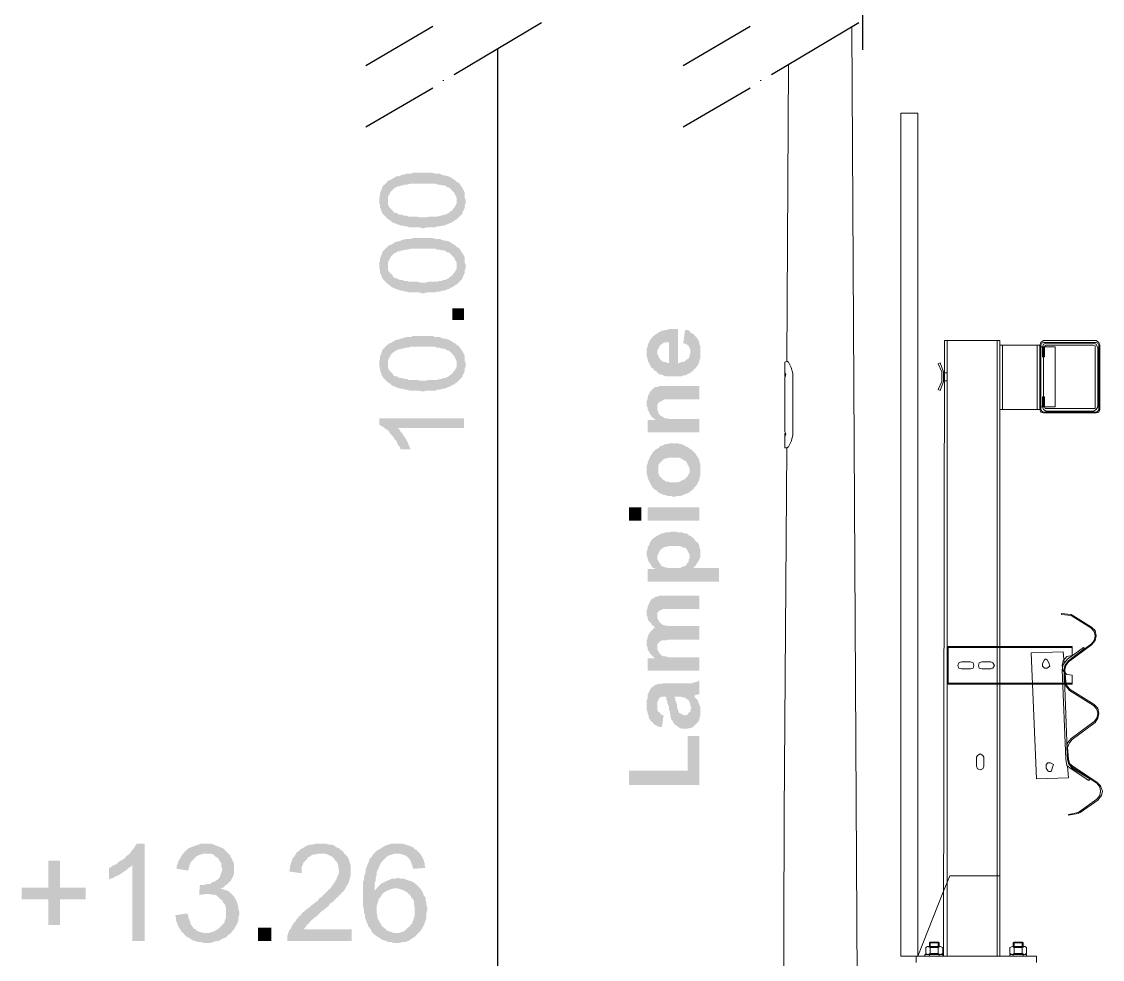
# Model space of a CAD drawing. Header units: millimetres. Extents: x -35.3 to 0.3, y 0.4 to 20.6.
# Drawn here: x -26.233 to -25.223, y 17.791 to 18.666 of the extents above; entities that cross this region are included whole.
import ezdxf

# ---------------------------------------------------------------- set-up
doc = ezdxf.new("R2010")
doc.units = ezdxf.units.MM
doc.layers.add('PDF _Geometria', color=7, linetype='Continuous')
doc.layers.add('PDF _Riempimenti solidi', color=7, linetype='Continuous')

msp = doc.modelspace()

# ---------------------------------------------------------------- hatches: boundary and pattern name
at = {"layer": 'PDF _Riempimenti solidi', "transparency": 33554559}
for points in [[(-25.8985, 18.4993), (-25.8985, 18.4968), (-25.8977, 18.4952), (-25.8977, 18.4927), (-25.8968, 18.491), (-25.896, 18.4885), (-25.8952, 18.4868), (-25.8935, 18.4852), (-25.8918, 18.4835), (-25.8902, 18.4818), (-25.8902, 18.5027), (-25.8885, 18.506), (-25.8877, 18.5077), (-25.886, 18.5093), (-25.8843, 18.511), (-25.8835, 18.511), (-25.8827, 18.5118), (-25.881, 18.5127), (-25.8793, 18.5127), (-25.8777, 18.5135), (-25.876, 18.5135), (-25.8743, 18.5143), (-25.8718, 18.5143), (-25.8693, 18.5152), (-25.846, 18.5152), (-25.8443, 18.5143), (-25.8418, 18.5143), (-25.8402, 18.5135), (-25.8377, 18.5135), (-25.836, 18.5127), (-25.8352, 18.5118), (-25.8335, 18.5118), (-25.8327, 18.511), (-25.8318, 18.5102), (-25.8285, 18.5068), (-25.8277, 18.5052), (-25.826, 18.5018), (-25.826, 18.4993), (-25.8252, 18.4827), (-25.8235, 18.4843), (-25.8227, 18.4852), (-25.821, 18.4868), (-25.8202, 18.4893), (-25.8185, 18.4927), (-25.8185, 18.4952), (-25.8177, 18.4968), (-25.8177, 18.5002), (-25.8185, 18.5018), (-25.8185, 18.5068), (-25.8202, 18.5102), (-25.8218, 18.5127), (-25.8227, 18.5135), (-25.8227, 18.5143), (-25.8243, 18.516), (-25.826, 18.5168), (-25.8277, 18.5185), (-25.8293, 18.5193), (-25.8318, 18.521), (-25.8335, 18.5218), (-25.836, 18.5227), (-25.8377, 18.5227), (-25.8402, 18.5235), (-25.8418, 18.5243), (-25.846, 18.5243), (-25.8485, 18.5252), (-25.8668, 18.5252), (-25.8693, 18.5243), (-25.8735, 18.5243), (-25.8752, 18.5235), (-25.8768, 18.5235), (-25.8785, 18.5227), (-25.881, 18.5218), (-25.8827, 18.5218), (-25.8852, 18.5202), (-25.8868, 18.5193), (-25.8885, 18.5185), (-25.8902, 18.5177), (-25.8918, 18.516), (-25.8935, 18.5143), (-25.8952, 18.5127), (-25.896, 18.511), (-25.896, 18.5102), (-25.8968, 18.5085), (-25.8977, 18.506), (-25.8977, 18.5043), (-25.8985, 18.5018)], [(-25.8902, 18.4818), (-25.8885, 18.481), (-25.8868, 18.4793), (-25.8852, 18.4785), (-25.8827, 18.4777), (-25.881, 18.4768), (-25.8802, 18.4768), (-25.8785, 18.476), (-25.8768, 18.476), (-25.8743, 18.4752), (-25.8727, 18.4752), (-25.8702, 18.4743), (-25.861, 18.4743), (-25.8585, 18.4735), (-25.8568, 18.4735), (-25.8543, 18.4743), (-25.846, 18.4743), (-25.8443, 18.4752), (-25.8418, 18.4752), (-25.8393, 18.476), (-25.8377, 18.476), (-25.836, 18.4768), (-25.8335, 18.4777), (-25.8302, 18.4793), (-25.8285, 18.4802), (-25.8277, 18.481), (-25.826, 18.4818), (-25.8252, 18.4827), (-25.826, 18.4993), (-25.826, 18.4968), (-25.8277, 18.4935), (-25.8293, 18.4918), (-25.8302, 18.4902), (-25.8327, 18.4885), (-25.8335, 18.4877), (-25.8368, 18.486), (-25.8385, 18.486), (-25.8402, 18.4852), (-25.8418, 18.4852), (-25.8443, 18.4843), (-25.8518, 18.4843), (-25.8552, 18.4835), (-25.8602, 18.4835), (-25.8627, 18.4843), (-25.871, 18.4843), (-25.8727, 18.4852), (-25.8752, 18.4852), (-25.8768, 18.486), (-25.8793, 18.486), (-25.881, 18.4868), (-25.8818, 18.4877), (-25.8835, 18.4877), (-25.8852, 18.4885), (-25.886, 18.4902), (-25.8877, 18.4918), (-25.8893, 18.4935), (-25.8902, 18.4952), (-25.8902, 18.4993)], [(-25.8985, 18.4385), (-25.8985, 18.436), (-25.8977, 18.4343), (-25.8977, 18.4318), (-25.8968, 18.4302), (-25.896, 18.4277), (-25.8952, 18.426), (-25.8918, 18.4227), (-25.8902, 18.421), (-25.8902, 18.4418), (-25.8893, 18.4435), (-25.8885, 18.4452), (-25.8877, 18.4468), (-25.886, 18.4485), (-25.8843, 18.4502), (-25.8835, 18.4502), (-25.8827, 18.451), (-25.881, 18.4518), (-25.8793, 18.4518), (-25.8777, 18.4527), (-25.876, 18.4527), (-25.8743, 18.4535), (-25.8718, 18.4535), (-25.8693, 18.4543), (-25.846, 18.4543), (-25.8443, 18.4535), (-25.8418, 18.4535), (-25.8402, 18.4527), (-25.8377, 18.4527), (-25.836, 18.4518), (-25.8352, 18.451), (-25.8335, 18.451), (-25.8327, 18.4502), (-25.8318, 18.4493), (-25.8285, 18.446), (-25.8277, 18.4443), (-25.826, 18.441), (-25.826, 18.4385), (-25.8252, 18.4218), (-25.8235, 18.4235), (-25.821, 18.426), (-25.8202, 18.4285), (-25.8185, 18.4318), (-25.8185, 18.4343), (-25.8177, 18.436), (-25.8177, 18.4393), (-25.8185, 18.441), (-25.8185, 18.446), (-25.8202, 18.4493), (-25.8218, 18.4518), (-25.8227, 18.4527), (-25.8227, 18.4535), (-25.8243, 18.4552), (-25.826, 18.456), (-25.8277, 18.4577), (-25.8293, 18.4585), (-25.8318, 18.4602), (-25.8335, 18.461), (-25.836, 18.4618), (-25.8377, 18.4618), (-25.8402, 18.4627), (-25.8418, 18.4635), (-25.846, 18.4635), (-25.8485, 18.4643), (-25.8668, 18.4643), (-25.8693, 18.4635), (-25.8735, 18.4635), (-25.8752, 18.4627), (-25.8768, 18.4627), (-25.8785, 18.4618), (-25.881, 18.461), (-25.8827, 18.461), (-25.8852, 18.4593), (-25.8868, 18.4585), (-25.8885, 18.4577), (-25.8902, 18.4568), (-25.8918, 18.4552), (-25.8935, 18.4535), (-25.8952, 18.4518), (-25.896, 18.4502), (-25.896, 18.4493), (-25.8968, 18.4477), (-25.8977, 18.4452), (-25.8977, 18.4435), (-25.8985, 18.441)], [(-25.8902, 18.421), (-25.8885, 18.4202), (-25.8868, 18.4185), (-25.8852, 18.4177), (-25.8827, 18.4168), (-25.881, 18.416), (-25.8802, 18.416), (-25.8785, 18.4152), (-25.8768, 18.4152), (-25.8743, 18.4143), (-25.8727, 18.4143), (-25.8702, 18.4135), (-25.861, 18.4135), (-25.8585, 18.4127), (-25.8568, 18.4127), (-25.8543, 18.4135), (-25.846, 18.4135), (-25.8443, 18.4143), (-25.8418, 18.4143), (-25.8393, 18.4152), (-25.8377, 18.4152), (-25.836, 18.416), (-25.8335, 18.4168), (-25.8302, 18.4185), (-25.8285, 18.4193), (-25.8277, 18.4202), (-25.826, 18.421), (-25.8252, 18.4218), (-25.826, 18.4385), (-25.826, 18.436), (-25.8277, 18.4327), (-25.8293, 18.431), (-25.8302, 18.4293), (-25.8327, 18.4277), (-25.8335, 18.4268), (-25.8352, 18.426), (-25.8368, 18.4252), (-25.8385, 18.4252), (-25.8402, 18.4243), (-25.8418, 18.4243), (-25.8443, 18.4235), (-25.8518, 18.4235), (-25.8552, 18.4227), (-25.8602, 18.4227), (-25.8627, 18.4235), (-25.871, 18.4235), (-25.8727, 18.4243), (-25.8752, 18.4243), (-25.8768, 18.4252), (-25.8793, 18.4252), (-25.881, 18.426), (-25.8818, 18.4268), (-25.8835, 18.4268), (-25.8852, 18.4277), (-25.886, 18.4293), (-25.8877, 18.431), (-25.8893, 18.4327), (-25.8902, 18.4343), (-25.8902, 18.4385)], [(-25.8193, 18.3877), (-25.8193, 18.3985), (-25.8302, 18.3985), (-25.8302, 18.3877)], [(-25.8985, 18.3468), (-25.8985, 18.3443), (-25.8977, 18.3427), (-25.8977, 18.3402), (-25.8968, 18.3385), (-25.896, 18.336), (-25.8952, 18.3343), (-25.8935, 18.3327), (-25.8918, 18.331), (-25.8902, 18.3293), (-25.8902, 18.3502), (-25.8885, 18.3535), (-25.8877, 18.3552), (-25.8843, 18.3585), (-25.8835, 18.3585), (-25.8827, 18.3593), (-25.881, 18.3602), (-25.8793, 18.3602), (-25.8777, 18.361), (-25.876, 18.361), (-25.8743, 18.3618), (-25.8718, 18.3618), (-25.8693, 18.3627), (-25.846, 18.3627), (-25.8443, 18.3618), (-25.8418, 18.3618), (-25.8402, 18.361), (-25.8377, 18.361), (-25.836, 18.3602), (-25.8352, 18.3593), (-25.8335, 18.3593), (-25.8327, 18.3585), (-25.8318, 18.3577), (-25.8285, 18.3543), (-25.8277, 18.3527), (-25.826, 18.3493), (-25.826, 18.3468), (-25.8252, 18.3302), (-25.8235, 18.3318), (-25.8227, 18.3327), (-25.821, 18.3343), (-25.8202, 18.3368), (-25.8185, 18.3402), (-25.8185, 18.3427), (-25.8177, 18.3443), (-25.8177, 18.3477), (-25.8185, 18.3493), (-25.8185, 18.3543), (-25.8202, 18.3577), (-25.8218, 18.3602), (-25.8227, 18.361), (-25.8227, 18.3618), (-25.8243, 18.3635), (-25.826, 18.3643), (-25.8277, 18.366), (-25.8293, 18.3668), (-25.8318, 18.3685), (-25.8335, 18.3693), (-25.836, 18.3702), (-25.8377, 18.3702), (-25.8402, 18.371), (-25.8418, 18.3718), (-25.846, 18.3718), (-25.8485, 18.3727), (-25.8668, 18.3727), (-25.8693, 18.3718), (-25.8735, 18.3718), (-25.8752, 18.371), (-25.8768, 18.371), (-25.8785, 18.3702), (-25.881, 18.3693), (-25.8827, 18.3693), (-25.8852, 18.3677), (-25.8868, 18.3668), (-25.8885, 18.366), (-25.8902, 18.3652), (-25.8918, 18.3635), (-25.8935, 18.3618), (-25.8952, 18.3602), (-25.896, 18.3585), (-25.896, 18.3577), (-25.8968, 18.356), (-25.8977, 18.3535), (-25.8977, 18.3518), (-25.8985, 18.3493)], [(-25.6485, 18.3568), (-25.6485, 18.3535), (-25.6477, 18.3518), (-25.6477, 18.3502), (-25.6468, 18.3485), (-25.6452, 18.3452), (-25.6443, 18.3435), (-25.6427, 18.3427), (-25.6418, 18.341), (-25.6402, 18.3402), (-25.6385, 18.3385), (-25.6385, 18.3593), (-25.6377, 18.361), (-25.636, 18.3643), (-25.6343, 18.3652), (-25.6335, 18.366), (-25.6318, 18.3668), (-25.6277, 18.3668), (-25.6277, 18.3477), (-25.6268, 18.3352), (-25.616, 18.3352), (-25.6143, 18.336), (-25.6127, 18.336), (-25.6077, 18.3385), (-25.6068, 18.3393), (-25.6052, 18.3402), (-25.6043, 18.3418), (-25.6027, 18.3427), (-25.6018, 18.3443), (-25.601, 18.3452), (-25.5993, 18.3485), (-25.5993, 18.3502), (-25.5985, 18.3518), (-25.5985, 18.3635), (-25.5993, 18.3652), (-25.5993, 18.3668), (-25.601, 18.3702), (-25.6018, 18.371), (-25.6018, 18.3718), (-25.6035, 18.3727), (-25.6043, 18.3743), (-25.606, 18.3752), (-25.6077, 18.376), (-25.6077, 18.3568), (-25.6085, 18.3552), (-25.6085, 18.3535), (-25.6093, 18.3518), (-25.611, 18.351), (-25.6127, 18.3493), (-25.6143, 18.3485), (-25.616, 18.3485), (-25.6177, 18.3477), (-25.6193, 18.3477), (-25.6193, 18.3793), (-25.6277, 18.3793), (-25.6293, 18.3785), (-25.631, 18.3785), (-25.6327, 18.3777), (-25.6343, 18.3777), (-25.636, 18.3768), (-25.6377, 18.376), (-25.6385, 18.3752), (-25.6402, 18.3743), (-25.641, 18.3735), (-25.6418, 18.3727), (-25.6435, 18.3718), (-25.6443, 18.3702), (-25.6452, 18.3693), (-25.6468, 18.366), (-25.6477, 18.3643), (-25.6477, 18.3627), (-25.6485, 18.361), (-25.6485, 18.3585)], [(-25.6143, 18.366), (-25.6135, 18.366), (-25.6102, 18.3643), (-25.6093, 18.3635), (-25.6085, 18.3618), (-25.6077, 18.3602), (-25.6077, 18.3585), (-25.6077, 18.376), (-25.6085, 18.3777), (-25.611, 18.3785), (-25.6127, 18.3785)], [(-25.6385, 18.3385), (-25.6377, 18.3377), (-25.636, 18.3368), (-25.6343, 18.3368), (-25.6327, 18.336), (-25.631, 18.3352), (-25.6268, 18.3352), (-25.6277, 18.3477), (-25.6293, 18.3477), (-25.631, 18.3485), (-25.6327, 18.3485), (-25.6343, 18.3493), (-25.636, 18.351), (-25.6377, 18.3543), (-25.6385, 18.356), (-25.6385, 18.3577)], [(-25.8902, 18.3293), (-25.8885, 18.3285), (-25.8868, 18.3268), (-25.8852, 18.326), (-25.8827, 18.3252), (-25.881, 18.3243), (-25.8802, 18.3243), (-25.8785, 18.3235), (-25.8768, 18.3235), (-25.8743, 18.3227), (-25.8727, 18.3227), (-25.8702, 18.3218), (-25.861, 18.3218), (-25.8585, 18.321), (-25.8568, 18.321), (-25.8543, 18.3218), (-25.846, 18.3218), (-25.8443, 18.3227), (-25.8418, 18.3227), (-25.8393, 18.3235), (-25.8377, 18.3235), (-25.836, 18.3243), (-25.8335, 18.3252), (-25.8302, 18.3268), (-25.8285, 18.3277), (-25.8277, 18.3285), (-25.826, 18.3293), (-25.8252, 18.3302), (-25.826, 18.3468), (-25.826, 18.3443), (-25.8268, 18.3427), (-25.8277, 18.341), (-25.8293, 18.3393), (-25.8302, 18.3377), (-25.8327, 18.336), (-25.8335, 18.3352), (-25.8352, 18.3343), (-25.8368, 18.3335), (-25.8385, 18.3335), (-25.8402, 18.3327), (-25.8418, 18.3327), (-25.8443, 18.3318), (-25.8518, 18.3318), (-25.8552, 18.331), (-25.8602, 18.331), (-25.8627, 18.3318), (-25.871, 18.3318), (-25.8727, 18.3327), (-25.8752, 18.3327), (-25.8768, 18.3335), (-25.8793, 18.3335), (-25.881, 18.3343), (-25.8818, 18.3352), (-25.8835, 18.3352), (-25.8852, 18.336), (-25.886, 18.3377), (-25.8877, 18.3393), (-25.8893, 18.341), (-25.8902, 18.3427), (-25.8902, 18.3468)], [(-25.6485, 18.3102), (-25.6485, 18.3077), (-25.6477, 18.306), (-25.6477, 18.3043), (-25.6468, 18.3027), (-25.646, 18.301), (-25.6452, 18.2993), (-25.6443, 18.2985), (-25.6435, 18.2968), (-25.6418, 18.296), (-25.6402, 18.2943), (-25.6402, 18.3252), (-25.6418, 18.3243), (-25.6427, 18.3235), (-25.6435, 18.3227), (-25.6452, 18.321), (-25.6468, 18.3177), (-25.6477, 18.316), (-25.6477, 18.3143), (-25.6485, 18.3118)], [(-25.6477, 18.2943), (-25.6477, 18.2827), (-25.5993, 18.2827), (-25.5993, 18.2952), (-25.6277, 18.2952), (-25.6293, 18.296), (-25.6318, 18.296), (-25.6327, 18.2968), (-25.636, 18.2985), (-25.6368, 18.3002), (-25.6377, 18.3002), (-25.6377, 18.3018), (-25.6385, 18.3035), (-25.6385, 18.306), (-25.6402, 18.3252), (-25.6402, 18.2943)], [(-25.6402, 18.3252), (-25.6385, 18.306), (-25.6385, 18.3085), (-25.6377, 18.3102), (-25.6368, 18.311), (-25.6352, 18.3118), (-25.6335, 18.3127), (-25.6318, 18.3135), (-25.5993, 18.3135), (-25.5993, 18.326), (-25.6377, 18.326), (-25.6377, 18.3252)], [(-25.8985, 18.296), (-25.8985, 18.2902), (-25.8977, 18.2893), (-25.896, 18.2885), (-25.8943, 18.2877), (-25.8927, 18.286), (-25.891, 18.2852), (-25.8893, 18.2835), (-25.8877, 18.281), (-25.8868, 18.2802), (-25.8852, 18.2785), (-25.8843, 18.2768), (-25.8827, 18.2752), (-25.8818, 18.2735), (-25.881, 18.2868), (-25.8193, 18.2868), (-25.8193, 18.296)], [(-25.8818, 18.2735), (-25.881, 18.271), (-25.8793, 18.2693), (-25.8785, 18.2668), (-25.8693, 18.2668), (-25.8693, 18.2677), (-25.8702, 18.2693), (-25.871, 18.271), (-25.8718, 18.2735), (-25.8727, 18.2752), (-25.8743, 18.2777), (-25.876, 18.2802), (-25.8768, 18.2818), (-25.8785, 18.2835), (-25.8793, 18.2852), (-25.881, 18.2868)], [(-25.6385, 18.2677), (-25.6377, 18.2477), (-25.6377, 18.2518), (-25.6368, 18.2535), (-25.6352, 18.2552), (-25.6343, 18.256), (-25.6335, 18.2568), (-25.6327, 18.2577), (-25.631, 18.2585), (-25.6293, 18.2585), (-25.6277, 18.2593), (-25.6185, 18.2593), (-25.6168, 18.2585), (-25.6152, 18.2577), (-25.6135, 18.2568), (-25.6127, 18.256), (-25.6118, 18.256), (-25.6102, 18.2527), (-25.6093, 18.251), (-25.6085, 18.2493), (-25.6085, 18.2268), (-25.6068, 18.2285), (-25.6052, 18.2293), (-25.6043, 18.231), (-25.6035, 18.2318), (-25.6018, 18.2335), (-25.601, 18.2352), (-25.6002, 18.2368), (-25.5993, 18.2385), (-25.5993, 18.2402), (-25.5985, 18.2427), (-25.5985, 18.2535), (-25.5993, 18.2552), (-25.5993, 18.2568), (-25.601, 18.2602), (-25.6018, 18.261), (-25.6027, 18.2627), (-25.6043, 18.2643), (-25.6052, 18.2652), (-25.6068, 18.2668), (-25.6085, 18.2677), (-25.6093, 18.2685), (-25.611, 18.2693), (-25.6127, 18.2702), (-25.6143, 18.271), (-25.616, 18.2718), (-25.6177, 18.2718), (-25.6193, 18.2727), (-25.6268, 18.2727), (-25.6285, 18.2718), (-25.631, 18.2718), (-25.6327, 18.271), (-25.6343, 18.2702), (-25.636, 18.2702), (-25.6368, 18.2685)], [(-25.6485, 18.2477), (-25.6485, 18.2435), (-25.6477, 18.2418), (-25.6477, 18.2402), (-25.6468, 18.2385), (-25.646, 18.2368), (-25.6452, 18.2352), (-25.6443, 18.2335), (-25.6435, 18.2318), (-25.6418, 18.2302), (-25.641, 18.2293), (-25.6393, 18.2285), (-25.6377, 18.2268), (-25.636, 18.226), (-25.6327, 18.2243), (-25.631, 18.2243), (-25.6293, 18.2235), (-25.626, 18.2235), (-25.6243, 18.2227), (-25.6218, 18.2227), (-25.6202, 18.2235), (-25.6168, 18.2235), (-25.6143, 18.2243), (-25.6127, 18.2252), (-25.6118, 18.2252), (-25.6085, 18.2268), (-25.6085, 18.2477), (-25.6085, 18.2452), (-25.6093, 18.2435), (-25.6102, 18.2418), (-25.611, 18.241), (-25.6127, 18.2393), (-25.6143, 18.2385), (-25.616, 18.2377), (-25.6193, 18.236), (-25.626, 18.236), (-25.6285, 18.2368), (-25.6302, 18.2368), (-25.6318, 18.2377), (-25.6327, 18.2385), (-25.6343, 18.2393), (-25.6343, 18.2402), (-25.636, 18.241), (-25.6377, 18.2443), (-25.6377, 18.2477), (-25.6385, 18.2677), (-25.6402, 18.2668), (-25.641, 18.266), (-25.6427, 18.2643), (-25.6435, 18.2627), (-25.6443, 18.2618), (-25.6452, 18.2602), (-25.6468, 18.2568), (-25.6477, 18.2552), (-25.6477, 18.2535), (-25.6485, 18.2518), (-25.6485, 18.2493)], [(-25.6535, 18.2002), (-25.6535, 18.2127), (-25.6652, 18.2127), (-25.6652, 18.2002)], [(-25.5993, 18.2002), (-25.5993, 18.2127), (-25.6477, 18.2127), (-25.6477, 18.2002)], [(-25.6393, 18.186), (-25.6385, 18.1668), (-25.6385, 18.1677), (-25.6377, 18.1693), (-25.636, 18.1727), (-25.6343, 18.1743), (-25.6327, 18.1752), (-25.631, 18.176), (-25.6293, 18.176), (-25.6277, 18.1768), (-25.6177, 18.1768), (-25.616, 18.176), (-25.6143, 18.1752), (-25.6127, 18.1752), (-25.6118, 18.1743), (-25.611, 18.1735), (-25.6102, 18.1718), (-25.6093, 18.1702), (-25.6085, 18.1685), (-25.6085, 18.1668), (-25.6077, 18.186), (-25.6093, 18.1868), (-25.6102, 18.1877), (-25.6118, 18.1885), (-25.6135, 18.1885), (-25.6152, 18.1893), (-25.6193, 18.1893), (-25.6218, 18.1902), (-25.6252, 18.1902), (-25.6277, 18.1893), (-25.631, 18.1893), (-25.6327, 18.1885), (-25.6343, 18.1885), (-25.636, 18.1877), (-25.6377, 18.1868)], [(-25.6485, 18.1702), (-25.6485, 18.1677), (-25.6477, 18.166), (-25.6477, 18.1643), (-25.6468, 18.1627), (-25.646, 18.161), (-25.6452, 18.1602), (-25.6443, 18.1585), (-25.6435, 18.1568), (-25.6418, 18.156), (-25.6402, 18.1552), (-25.6393, 18.186), (-25.6402, 18.1852), (-25.6418, 18.1843), (-25.6435, 18.1827), (-25.6443, 18.1818), (-25.6452, 18.1802), (-25.6468, 18.1768), (-25.6477, 18.1752), (-25.6477, 18.1735), (-25.6485, 18.1718)], [(-25.6477, 18.1552), (-25.6477, 18.1435), (-25.581, 18.1435), (-25.581, 18.156), (-25.6052, 18.156), (-25.606, 18.1852), (-25.6077, 18.186), (-25.6085, 18.1668), (-25.6085, 18.1652), (-25.6093, 18.1635), (-25.6093, 18.1618), (-25.611, 18.1602), (-25.6118, 18.1585), (-25.6135, 18.1577), (-25.6143, 18.1577), (-25.616, 18.1568), (-25.6177, 18.156), (-25.6285, 18.156), (-25.6302, 18.1568), (-25.6318, 18.1568), (-25.6335, 18.1577), (-25.6352, 18.1585), (-25.636, 18.1602), (-25.6368, 18.161), (-25.6377, 18.1627), (-25.6385, 18.1643), (-25.6385, 18.1668), (-25.6393, 18.186), (-25.6402, 18.1552)], [(-25.606, 18.1852), (-25.6052, 18.156), (-25.6043, 18.1568), (-25.6027, 18.1585), (-25.6018, 18.1602), (-25.601, 18.161), (-25.5993, 18.1643), (-25.5985, 18.166), (-25.5985, 18.1735), (-25.5993, 18.1752), (-25.5993, 18.1768), (-25.601, 18.1802), (-25.6027, 18.181), (-25.6035, 18.1827), (-25.6052, 18.1843)], [(-25.6385, 18.1293), (-25.6385, 18.0827), (-25.6385, 18.1143), (-25.6377, 18.1152), (-25.636, 18.1168), (-25.6352, 18.1168), (-25.6335, 18.1177), (-25.5993, 18.1177), (-25.5993, 18.1302), (-25.6368, 18.1302)], [(-25.6485, 18.1152), (-25.6485, 18.1118), (-25.6477, 18.1102), (-25.6477, 18.1085), (-25.6468, 18.1068), (-25.646, 18.106), (-25.6443, 18.1043), (-25.6435, 18.1027), (-25.6418, 18.1018), (-25.641, 18.1002), (-25.6402, 18.1293), (-25.641, 18.1285), (-25.6427, 18.1277), (-25.6443, 18.1268), (-25.6452, 18.1252), (-25.6468, 18.1218), (-25.6477, 18.1202), (-25.6477, 18.1185), (-25.6485, 18.1168)], [(-25.6477, 18.0718), (-25.6477, 18.0602), (-25.5993, 18.0602), (-25.5993, 18.0727), (-25.6277, 18.0727), (-25.6302, 18.0735), (-25.6327, 18.0735), (-25.6343, 18.0743), (-25.636, 18.076), (-25.6368, 18.0768), (-25.6377, 18.0785), (-25.6385, 18.0802), (-25.6385, 18.1293), (-25.6402, 18.1293), (-25.641, 18.1002), (-25.641, 18.0718)], [(-25.6385, 18.0827), (-25.6385, 18.0852), (-25.6377, 18.086), (-25.636, 18.0877), (-25.6343, 18.0885), (-25.6302, 18.0885), (-25.6285, 18.0893), (-25.5993, 18.0893), (-25.5993, 18.1018), (-25.6293, 18.1018), (-25.631, 18.1027), (-25.6327, 18.1027), (-25.6343, 18.1035), (-25.636, 18.1052), (-25.6368, 18.106), (-25.6377, 18.1077), (-25.6385, 18.1093), (-25.6385, 18.111)], [(-25.6485, 18.0868), (-25.6485, 18.0835), (-25.6477, 18.0818), (-25.6477, 18.0802), (-25.6468, 18.0785), (-25.646, 18.0777), (-25.6452, 18.076), (-25.6435, 18.0743), (-25.6418, 18.0727), (-25.641, 18.0718), (-25.641, 18.1002), (-25.6418, 18.1002), (-25.6427, 18.0985), (-25.6443, 18.0977), (-25.6452, 18.096), (-25.6468, 18.0943), (-25.6468, 18.0935), (-25.6477, 18.0918), (-25.6477, 18.0902), (-25.6485, 18.0885)], [(-25.6227, 18.0102), (-25.621, 18.0093), (-25.6193, 18.0077), (-25.6177, 18.0068), (-25.616, 18.006), (-25.6102, 18.006), (-25.6085, 18.0068), (-25.6068, 18.0068), (-25.6052, 18.0077), (-25.6043, 18.0368), (-25.6035, 18.0368), (-25.6027, 18.0377), (-25.601, 18.0377), (-25.5993, 18.0385), (-25.5993, 18.051), (-25.6027, 18.0493), (-25.6043, 18.0493), (-25.606, 18.0485), (-25.6068, 18.0485), (-25.6068, 18.0252), (-25.6077, 18.0235), (-25.6077, 18.0218), (-25.6093, 18.021), (-25.6102, 18.0193), (-25.6118, 18.0185), (-25.6135, 18.0185), (-25.6152, 18.0193), (-25.6168, 18.0202), (-25.6185, 18.021), (-25.6185, 18.0218), (-25.6193, 18.0235), (-25.6202, 18.026), (-25.6202, 18.0285), (-25.621, 18.031), (-25.6218, 18.0327), (-25.6218, 18.0343), (-25.6227, 18.036)], [(-25.6485, 18.0277), (-25.6485, 18.0235), (-25.6477, 18.0218), (-25.6477, 18.0202), (-25.6468, 18.0185), (-25.6468, 18.0168), (-25.646, 18.0152), (-25.6452, 18.0143), (-25.6443, 18.0127), (-25.6427, 18.0118), (-25.6418, 18.0102), (-25.6402, 18.0093), (-25.6385, 18.0085), (-25.6368, 18.0077), (-25.6343, 18.0077), (-25.6327, 18.0185), (-25.6352, 18.0193), (-25.636, 18.021), (-25.6377, 18.0218), (-25.6385, 18.0235), (-25.6385, 18.0477), (-25.6402, 18.0468), (-25.641, 18.0468), (-25.6418, 18.046), (-25.6427, 18.0452), (-25.6443, 18.0443), (-25.6452, 18.0427), (-25.6468, 18.0393), (-25.6477, 18.0377), (-25.6477, 18.0343), (-25.6485, 18.0327), (-25.6485, 18.0302)], [(-25.6385, 18.0477), (-25.6385, 18.0268), (-25.6385, 18.031), (-25.6377, 18.0327), (-25.6368, 18.0343), (-25.636, 18.0352), (-25.6343, 18.036), (-25.631, 18.036), (-25.6302, 18.0352), (-25.6302, 18.0335), (-25.6293, 18.0318), (-25.6293, 18.0302), (-25.6285, 18.0285), (-25.6277, 18.026), (-25.6277, 18.0235), (-25.6268, 18.0218), (-25.6268, 18.0202), (-25.626, 18.0177), (-25.626, 18.016), (-25.6252, 18.0143), (-25.6243, 18.0135), (-25.6235, 18.0118), (-25.6227, 18.0102), (-25.6227, 18.036), (-25.6168, 18.036), (-25.6152, 18.0352), (-25.6135, 18.0352), (-25.6118, 18.0343), (-25.611, 18.0335), (-25.6093, 18.0327), (-25.6077, 18.0293), (-25.6077, 18.0277), (-25.6068, 18.026), (-25.6068, 18.0485), (-25.6335, 18.0485), (-25.6352, 18.0477), (-25.6368, 18.0477)], [(-25.6052, 18.0077), (-25.6035, 18.0093), (-25.6027, 18.0102), (-25.601, 18.0118), (-25.6002, 18.0127), (-25.5993, 18.0143), (-25.5993, 18.016), (-25.5985, 18.0177), (-25.5985, 18.026), (-25.5993, 18.0285), (-25.6002, 18.0302), (-25.6002, 18.031), (-25.601, 18.0327), (-25.6018, 18.0335), (-25.6035, 18.0352), (-25.6043, 18.0368)], [(-25.6652, 17.9668), (-25.6652, 17.9535), (-25.5993, 17.9535), (-25.5993, 17.9993), (-25.6102, 17.9993), (-25.6102, 17.9668)], [(-26.1177, 17.8985), (-26.1252, 17.8985), (-26.1268, 17.896), (-26.1277, 17.8943), (-26.1293, 17.8927), (-26.131, 17.8902), (-26.1327, 17.8885), (-26.1352, 17.8868), (-26.136, 17.8852), (-26.1385, 17.8835), (-26.1402, 17.8827), (-26.1427, 17.881), (-26.1443, 17.8793), (-26.1293, 17.8785), (-26.1293, 17.8077), (-26.1177, 17.8077)], [(-26.061, 17.8985), (-26.0652, 17.8985), (-26.0677, 17.8977), (-26.0702, 17.8968), (-26.0727, 17.896), (-26.0743, 17.8952), (-26.0768, 17.8943), (-26.0785, 17.8927), (-26.0802, 17.891), (-26.0602, 17.8893), (-26.056, 17.8893), (-26.0535, 17.8885), (-26.0518, 17.8868), (-26.0493, 17.8852), (-26.0485, 17.8843), (-26.0477, 17.8827), (-26.046, 17.8802), (-26.046, 17.8777), (-26.0452, 17.8752), (-26.0452, 17.8743), (-26.046, 17.8718), (-26.0468, 17.8693), (-26.0477, 17.8668), (-26.0493, 17.8652), (-26.051, 17.8643), (-26.0518, 17.8635), (-26.0543, 17.8627), (-26.0568, 17.861), (-26.0593, 17.861), (-26.0618, 17.8602), (-26.0643, 17.8602), (-26.0427, 17.8593), (-26.0402, 17.861), (-26.0368, 17.8643), (-26.0368, 17.8652), (-26.0352, 17.8677), (-26.0343, 17.8702), (-26.0343, 17.8802), (-26.0352, 17.8818), (-26.036, 17.8843), (-26.0377, 17.8868), (-26.0377, 17.8877), (-26.0393, 17.8893), (-26.041, 17.891), (-26.0427, 17.8927), (-26.0443, 17.8943), (-26.0468, 17.8952), (-26.0485, 17.896), (-26.051, 17.8968), (-26.0527, 17.8977), (-26.0552, 17.8985), (-26.0577, 17.8985)], [(-25.9535, 17.8985), (-25.9585, 17.8985), (-25.961, 17.8977), (-25.9635, 17.8977), (-25.966, 17.8968), (-25.9677, 17.896), (-25.9702, 17.8943), (-25.9718, 17.8935), (-25.9735, 17.8918), (-25.9752, 17.891), (-25.9768, 17.8885), (-25.9777, 17.8868), (-25.9793, 17.8852), (-25.9802, 17.8827), (-25.981, 17.8802), (-25.9818, 17.8777), (-25.9818, 17.8752), (-25.9827, 17.8727), (-25.971, 17.871), (-25.971, 17.8768), (-25.9702, 17.8785), (-25.9693, 17.881), (-25.966, 17.8843), (-25.9652, 17.886), (-25.9627, 17.8868), (-25.961, 17.8885), (-25.9585, 17.8885), (-25.956, 17.8893), (-25.931, 17.8893), (-25.9327, 17.8918), (-25.9343, 17.8927), (-25.936, 17.8943), (-25.9385, 17.8952), (-25.9402, 17.8968), (-25.9427, 17.8977), (-25.9452, 17.8977), (-25.9477, 17.8985), (-25.9502, 17.8985)], [(-25.881, 17.8985), (-25.8877, 17.8985), (-25.8902, 17.8977), (-25.8927, 17.8968), (-25.8943, 17.896), (-25.8968, 17.8943), (-25.8985, 17.8935), (-25.901, 17.8918), (-25.9027, 17.8902), (-25.8818, 17.8893), (-25.8793, 17.8893), (-25.8768, 17.8885), (-25.8743, 17.8877), (-25.8727, 17.8868), (-25.871, 17.8852), (-25.8702, 17.8843), (-25.8693, 17.8827), (-25.8685, 17.881), (-25.8677, 17.8785), (-25.8668, 17.8752), (-25.8552, 17.876), (-25.856, 17.8777), (-25.856, 17.8802), (-25.8568, 17.8827), (-25.8577, 17.8852), (-25.8593, 17.8877), (-25.8602, 17.8893), (-25.8618, 17.891), (-25.8635, 17.8927), (-25.8652, 17.8935), (-25.8668, 17.8952), (-25.8685, 17.896), (-25.871, 17.8968), (-25.8735, 17.8977), (-25.876, 17.8985), (-25.8785, 17.8985)], [(-26.0802, 17.891), (-26.0818, 17.8893), (-26.0835, 17.8868), (-26.0843, 17.8852), (-26.086, 17.8827), (-26.0877, 17.8777), (-26.0877, 17.8752), (-26.0768, 17.8735), (-26.0768, 17.8743), (-26.076, 17.8777), (-26.0752, 17.8802), (-26.0743, 17.8818), (-26.0727, 17.8835), (-26.071, 17.8852), (-26.0693, 17.8868), (-26.0677, 17.8877), (-26.0652, 17.8885), (-26.0627, 17.8893), (-26.0602, 17.8893)], [(-25.931, 17.8893), (-25.9535, 17.8893), (-25.9493, 17.8893), (-25.9468, 17.8885), (-25.9452, 17.8877), (-25.9427, 17.8868), (-25.941, 17.8852), (-25.9393, 17.8827), (-25.9377, 17.881), (-25.9368, 17.8785), (-25.9368, 17.876), (-25.936, 17.8735), (-25.936, 17.8718), (-25.9368, 17.8693), (-25.9377, 17.8677), (-25.9385, 17.8652), (-25.9402, 17.8627), (-25.9418, 17.8602), (-25.9427, 17.8593), (-25.9435, 17.8577), (-25.9452, 17.856), (-25.9468, 17.8543), (-25.9502, 17.851), (-25.9518, 17.8493), (-25.9543, 17.8477), (-25.956, 17.8452), (-25.9585, 17.8435), (-25.9618, 17.841), (-25.9635, 17.8393), (-25.966, 17.8377), (-25.9677, 17.836), (-25.9702, 17.8343), (-25.9718, 17.8318), (-25.9735, 17.831), (-25.9743, 17.8293), (-25.976, 17.8277), (-25.9768, 17.826), (-25.9785, 17.8243), (-25.9802, 17.8218), (-25.981, 17.8193), (-25.9827, 17.8177), (-25.9835, 17.8152), (-25.9843, 17.8127), (-25.9843, 17.8077), (-25.9243, 17.8077), (-25.9243, 17.8185), (-25.9693, 17.8185), (-25.9677, 17.8202), (-25.966, 17.8227), (-25.9643, 17.8243), (-25.9635, 17.8252), (-25.9627, 17.826), (-25.961, 17.8277), (-25.9593, 17.8293), (-25.9568, 17.831), (-25.9543, 17.8335), (-25.9518, 17.836), (-25.951, 17.836), (-25.9485, 17.8385), (-25.946, 17.8402), (-25.9443, 17.8427), (-25.9418, 17.8443), (-25.9402, 17.846), (-25.9385, 17.8477), (-25.9368, 17.8493), (-25.936, 17.8502), (-25.9343, 17.8518), (-25.9335, 17.8527), (-25.9318, 17.8543), (-25.9302, 17.8568), (-25.9293, 17.8585), (-25.9277, 17.861), (-25.9268, 17.8627), (-25.9268, 17.8635), (-25.926, 17.866), (-25.9252, 17.8685), (-25.9252, 17.8785), (-25.926, 17.881), (-25.9277, 17.886), (-25.9293, 17.8877)], [(-25.9027, 17.8902), (-25.9043, 17.8885), (-25.9052, 17.8868), (-25.9068, 17.8852), (-25.9077, 17.8835), (-25.9085, 17.881), (-25.9093, 17.8793), (-25.9102, 17.8768), (-25.911, 17.8752), (-25.911, 17.8727), (-25.9118, 17.8702), (-25.9127, 17.8677), (-25.9127, 17.8652), (-25.9135, 17.8627), (-25.9135, 17.8402), (-25.9127, 17.8368), (-25.9127, 17.8343), (-25.9118, 17.8318), (-25.9118, 17.8293), (-25.911, 17.8277), (-25.9102, 17.8252), (-25.9093, 17.8235), (-25.9085, 17.821), (-25.9068, 17.8193), (-25.9052, 17.816), (-25.9043, 17.8152), (-25.9027, 17.8135), (-25.9002, 17.8118), (-25.8985, 17.811), (-25.8968, 17.8093), (-25.8943, 17.8085), (-25.8918, 17.8077), (-25.8902, 17.8068), (-25.8877, 17.8068), (-25.8852, 17.806), (-25.8793, 17.806), (-25.8768, 17.8068), (-25.8743, 17.8068), (-25.8718, 17.8077), (-25.8702, 17.8085), (-25.8652, 17.8118), (-25.8635, 17.8135), (-25.8618, 17.8152), (-25.8843, 17.8152), (-25.8868, 17.816), (-25.8893, 17.8168), (-25.8918, 17.8177), (-25.8918, 17.8185), (-25.8943, 17.8202), (-25.896, 17.8218), (-25.8968, 17.8235), (-25.8985, 17.826), (-25.9002, 17.8293), (-25.9002, 17.8318), (-25.901, 17.8343), (-25.901, 17.8402), (-25.9002, 17.8427), (-25.8985, 17.8477), (-25.8968, 17.8493), (-25.896, 17.851), (-25.8943, 17.8527), (-25.8918, 17.8543), (-25.9027, 17.8543), (-25.9027, 17.8618), (-25.9018, 17.8643), (-25.9018, 17.8668), (-25.901, 17.8693), (-25.901, 17.8718), (-25.8985, 17.8768), (-25.8977, 17.8793), (-25.896, 17.8818), (-25.8943, 17.8835), (-25.891, 17.8868), (-25.8893, 17.8877), (-25.8868, 17.8885), (-25.8843, 17.8893), (-25.8818, 17.8893)], [(-26.1968, 17.8827), (-26.2077, 17.8827), (-26.2077, 17.8577), (-26.2327, 17.8577), (-26.2327, 17.8468), (-26.2077, 17.8468), (-26.2077, 17.8227), (-26.1968, 17.8227), (-26.1968, 17.8468), (-26.1727, 17.8468), (-26.1727, 17.8577), (-26.1968, 17.8577)], [(-26.1443, 17.8793), (-26.1468, 17.8785), (-26.1493, 17.8768), (-26.151, 17.876), (-26.151, 17.8652), (-26.1493, 17.866), (-26.1468, 17.8668), (-26.1443, 17.8685), (-26.1418, 17.8693), (-26.1368, 17.8727), (-26.1343, 17.8743), (-26.1327, 17.876), (-26.131, 17.8768), (-26.1293, 17.8785)], [(-26.066, 17.8602), (-26.0668, 17.851), (-26.0635, 17.851), (-26.061, 17.8518), (-26.0593, 17.8518), (-26.0377, 17.8527), (-26.0393, 17.8543), (-26.0418, 17.8552), (-26.0443, 17.856), (-26.0468, 17.8568), (-26.0443, 17.8577), (-26.0427, 17.8593), (-26.0643, 17.8602)], [(-25.881, 17.8668), (-25.8835, 17.866), (-25.886, 17.866), (-25.8885, 17.8652), (-25.8902, 17.8643), (-25.8927, 17.8635), (-25.8935, 17.8627), (-25.896, 17.8618), (-25.8977, 17.8602), (-25.901, 17.8568), (-25.9027, 17.8543), (-25.8918, 17.8543), (-25.8902, 17.8552), (-25.8877, 17.856), (-25.8852, 17.8568), (-25.8827, 17.8568), (-25.8618, 17.8585), (-25.8627, 17.8593), (-25.8643, 17.861), (-25.8668, 17.8627), (-25.8685, 17.8635), (-25.871, 17.8643), (-25.8735, 17.8652), (-25.876, 17.866), (-25.8785, 17.866)], [(-25.8618, 17.8585), (-25.8827, 17.8568), (-25.881, 17.8568), (-25.8785, 17.856), (-25.876, 17.8552), (-25.8743, 17.8543), (-25.8718, 17.8527), (-25.8702, 17.851), (-25.8693, 17.8502), (-25.8685, 17.8485), (-25.8668, 17.8468), (-25.866, 17.8443), (-25.866, 17.8418), (-25.8652, 17.8393), (-25.8652, 17.8318), (-25.866, 17.8293), (-25.8668, 17.8268), (-25.8677, 17.8243), (-25.8693, 17.8227), (-25.8702, 17.821), (-25.8718, 17.8202), (-25.8735, 17.8185), (-25.8752, 17.8168), (-25.8777, 17.816), (-25.8802, 17.8152), (-25.8827, 17.8152), (-25.8618, 17.8152), (-25.8602, 17.8168), (-25.8585, 17.8193), (-25.856, 17.8243), (-25.8552, 17.8268), (-25.8543, 17.8293), (-25.8543, 17.8343), (-25.8535, 17.8368), (-25.8535, 17.8385), (-25.8543, 17.841), (-25.8543, 17.8435), (-25.8552, 17.846), (-25.8552, 17.8485), (-25.8568, 17.8502), (-25.8577, 17.8527), (-25.8585, 17.8543), (-25.8602, 17.8568)], [(-26.0377, 17.8527), (-26.0593, 17.8518), (-26.0577, 17.8518), (-26.0552, 17.851), (-26.0527, 17.851), (-26.0502, 17.8502), (-26.0485, 17.8485), (-26.0468, 17.8468), (-26.0452, 17.846), (-26.0443, 17.8435), (-26.0427, 17.8418), (-26.0418, 17.8393), (-26.0418, 17.8293), (-26.0427, 17.8268), (-26.0435, 17.8243), (-26.0468, 17.821), (-26.0485, 17.8193), (-26.051, 17.8177), (-26.0527, 17.8168), (-26.0552, 17.816), (-26.0577, 17.8152), (-26.0818, 17.8152), (-26.0785, 17.8118), (-26.0768, 17.811), (-26.0743, 17.8093), (-26.0727, 17.8085), (-26.0702, 17.8077), (-26.0677, 17.8068), (-26.0652, 17.8068), (-26.0627, 17.806), (-26.056, 17.806), (-26.0535, 17.8068), (-26.051, 17.8077), (-26.0485, 17.8077), (-26.046, 17.8093), (-26.0443, 17.8102), (-26.0418, 17.811), (-26.0402, 17.8127), (-26.0385, 17.8143), (-26.0377, 17.8143), (-26.036, 17.8168), (-26.0343, 17.8185), (-26.0335, 17.8202), (-26.0318, 17.8227), (-26.031, 17.8243), (-26.0302, 17.8268), (-26.0302, 17.8293), (-26.0293, 17.8318), (-26.0293, 17.8352), (-26.0302, 17.8377), (-26.0302, 17.8402), (-26.031, 17.8427), (-26.0318, 17.8452), (-26.0327, 17.8468), (-26.0343, 17.8493), (-26.036, 17.851)], [(-26.0777, 17.8335), (-26.0893, 17.8318), (-26.0885, 17.8302), (-26.0885, 17.8277), (-26.0877, 17.8252), (-26.0868, 17.8227), (-26.086, 17.821), (-26.0843, 17.8185), (-26.0835, 17.8168), (-26.0818, 17.8152), (-26.0602, 17.8152), (-26.0627, 17.8152), (-26.0652, 17.816), (-26.0677, 17.8168), (-26.0693, 17.8177), (-26.071, 17.8193), (-26.0718, 17.8193), (-26.0727, 17.821), (-26.0743, 17.8227), (-26.0752, 17.8252), (-26.076, 17.8277), (-26.0768, 17.8302)], [(-25.9993, 17.8077), (-25.9993, 17.8202), (-26.0118, 17.8202), (-26.0118, 17.8077)]]:
    msp.add_hatch(color=256, dxfattribs=at).paths.add_polyline_path(points)

# ---------------------------------------------------------------- linework, layer by layer
at = {"layer": 'PDF _Geometria', "lineweight": 25}
for points in [[(-25.4468, 18.7718), (-25.4468, 18.6402)], [(-25.7468, 18.6652), (-25.8285, 18.6168)], [(-25.4502, 18.6652), (-25.5318, 18.6168)], [(-25.8485, 18.6618), (-25.911, 18.6252)], [(-25.5518, 18.6618), (-25.6143, 18.6252)], [(-25.7877, 17.6002), (-25.7877, 18.641)], [(-25.8485, 18.6043), (-25.911, 18.5677)], [(-25.8385, 18.611), (-25.8385, 18.6118)], [(-25.5518, 18.6043), (-25.6143, 18.5677)], [(-25.5418, 18.611), (-25.5418, 18.6118)]]:
    msp.add_lwpolyline(points, dxfattribs=at)
at = {"layer": 'PDF _Geometria', "lineweight": 9}
for points in [[(-25.4518, 17.7718), (-25.4568, 18.661)], [(-25.516, 18.626), (-25.5177, 18.3493), (-25.5177, 18.371)], [(-25.371, 17.7935), (-25.3702, 18.3685), (-25.3185, 18.3685), (-25.3185, 17.7935)], [(-25.3677, 17.7935), (-25.3677, 18.3685)], [(-25.321, 17.7935), (-25.321, 18.3685)], [(-25.281, 18.3043), (-25.2802, 18.3018), (-25.2777, 18.301), (-25.2285, 18.301), (-25.226, 18.3018), (-25.2252, 18.3043), (-25.2252, 18.3643), (-25.226, 18.3668), (-25.2285, 18.3685), (-25.2777, 18.3685), (-25.2802, 18.3668), (-25.281, 18.3643), (-25.281, 18.3043), (-25.3185, 18.3043)], [(-25.281, 18.3643), (-25.3185, 18.3643)], [(-25.316, 18.3043), (-25.316, 18.3643)], [(-25.2835, 18.3643), (-25.2835, 18.3043)], [(-25.2802, 18.3627), (-25.2668, 18.3627), (-25.2668, 18.3068), (-25.2802, 18.3068)], [(-25.2777, 18.3627), (-25.2777, 18.3068)], [(-25.5185, 18.3352), (-25.5193, 18.3352), (-25.5193, 18.3385), (-25.5193, 18.3477), (-25.5193, 18.3485), (-25.5177, 18.3493), (-25.516, 18.3485), (-25.5135, 18.3435), (-25.5118, 18.3377), (-25.5118, 18.2802), (-25.5135, 18.2743), (-25.516, 18.2693), (-25.5177, 18.2685), (-25.5193, 18.2685), (-25.5193, 18.2702), (-25.5193, 18.2785), (-25.5185, 18.281), (-25.5193, 18.2835), (-25.5193, 18.3343), (-25.5185, 18.3368), (-25.5193, 18.3385)], [(-25.3677, 18.3385), (-25.3702, 18.3385)], [(-25.3677, 18.331), (-25.3702, 18.331)], [(-25.5185, 18.2818), (-25.5193, 18.2818), (-25.5193, 18.2793)], [(-25.5177, 18.2685), (-25.5202, 17.9268), (-25.521, 17.6002), (-25.451, 17.6002), (-25.451, 17.6177)], [(-25.251, 18.0818), (-25.3668, 18.0818)], [(-25.311, 18.0827), (-25.311, 18.0818)], [(-25.3093, 18.0827), (-25.3093, 18.0818)], [(-25.2552, 17.971), (-25.2543, 17.9602), (-25.2843, 17.9593), (-25.2893, 18.0768), (-25.2593, 18.0777), (-25.2585, 18.0677)], [(-25.2577, 18.0518), (-25.2577, 18.0435)], [(-25.251, 18.0485), (-25.3668, 18.0485)], [(-25.311, 18.0485), (-25.311, 18.0477)], [(-25.3093, 18.0485), (-25.3093, 18.0477)], [(-25.3185, 17.8685), (-25.3652, 17.8685), (-25.371, 17.8543), (-25.3952, 17.7935)], [(-25.376, 17.8027), (-25.376, 17.8068), (-25.3835, 17.8068), (-25.3843, 17.806), (-25.3843, 17.8027)], [(-25.376, 17.8068), (-25.3752, 17.806), (-25.3843, 17.806)], [(-25.3835, 17.8068), (-25.3835, 17.8027)], [(-25.2977, 17.8027), (-25.2977, 17.8068), (-25.3052, 17.8068), (-25.306, 17.806), (-25.306, 17.8027)], [(-25.2977, 17.8068), (-25.2968, 17.806), (-25.306, 17.806)], [(-25.3052, 17.8068), (-25.3052, 17.8027)], [(-25.386, 17.8027), (-25.3743, 17.8027)], [(-25.3835, 17.8018), (-25.3835, 17.796)], [(-25.376, 17.8018), (-25.376, 17.796)], [(-25.3752, 17.806), (-25.3752, 17.8027)], [(-25.3068, 17.8027), (-25.2952, 17.8027)], [(-25.3052, 17.8018), (-25.3052, 17.796)], [(-25.2977, 17.8018), (-25.2977, 17.796)], [(-25.2968, 17.806), (-25.2968, 17.8027)], [(-25.3968, 17.7877), (-25.3968, 17.7935), (-25.2843, 17.7935), (-25.2843, 17.7877)], [(-25.3885, 17.7935), (-25.3885, 17.7952), (-25.3718, 17.7952), (-25.3718, 17.7935)], [(-25.3843, 17.7952), (-25.3843, 17.7935)], [(-25.3752, 17.7952), (-25.3752, 17.7935)], [(-25.3093, 17.7935), (-25.3093, 17.7952), (-25.2935, 17.7952), (-25.2935, 17.7935)], [(-25.306, 17.7952), (-25.306, 17.7935)], [(-25.2968, 17.7952), (-25.2968, 17.7935)]]:
    msp.add_lwpolyline(points, dxfattribs=at)
for points in [[(-25.3952, 17.7935), (-25.3952, 18.581), (-25.411, 18.581), (-25.411, 17.7935)], [(-25.2285, 18.3668), (-25.2268, 18.366), (-25.226, 18.3643), (-25.226, 18.3043), (-25.2268, 18.3027), (-25.2285, 18.3018), (-25.2777, 18.3018), (-25.2793, 18.3027), (-25.2802, 18.3043), (-25.2802, 18.3643), (-25.2793, 18.366), (-25.2777, 18.3668)], [(-25.2785, 18.316), (-25.2785, 18.3068), (-25.2777, 18.3043), (-25.2752, 18.3027), (-25.231, 18.3027), (-25.2285, 18.3043), (-25.2268, 18.3068), (-25.2268, 18.3618), (-25.2285, 18.3652), (-25.231, 18.366), (-25.2752, 18.366), (-25.2777, 18.3652), (-25.2785, 18.3627), (-25.2785, 18.3618), (-25.2785, 18.3535), (-25.2768, 18.3535), (-25.2768, 18.3618), (-25.2768, 18.3627), (-25.276, 18.3635), (-25.2752, 18.3643), (-25.231, 18.3643), (-25.2293, 18.3635), (-25.2293, 18.3052), (-25.2752, 18.3052), (-25.276, 18.3052), (-25.2768, 18.3068), (-25.2768, 18.316)], [(-25.3743, 18.3477), (-25.376, 18.3468), (-25.3727, 18.3393), (-25.3727, 18.3302), (-25.376, 18.3227), (-25.3743, 18.3218), (-25.371, 18.3302), (-25.371, 18.3393)], [(-25.251, 17.996), (-25.2293, 18.0118), (-25.2268, 18.016), (-25.226, 18.0202), (-25.2268, 18.0252), (-25.2302, 18.0285), (-25.2527, 18.0427), (-25.256, 18.046), (-25.2568, 18.0502), (-25.2577, 18.061), (-25.2568, 18.0652), (-25.2543, 18.0685), (-25.2327, 18.0843), (-25.2293, 18.0885), (-25.2285, 18.0927), (-25.2293, 18.0977), (-25.2327, 18.101), (-25.2502, 18.1118), (-25.2518, 18.1127), (-25.261, 18.1135), (-25.261, 18.1127), (-25.2518, 18.1118), (-25.251, 18.111), (-25.2335, 18.1002), (-25.2302, 18.0968), (-25.2293, 18.0927), (-25.2302, 18.0885), (-25.2327, 18.0852), (-25.2543, 18.0693), (-25.2577, 18.0652), (-25.2585, 18.061), (-25.2585, 18.0502), (-25.2568, 18.046), (-25.2535, 18.0418), (-25.231, 18.0277), (-25.2277, 18.0243), (-25.2268, 18.0202), (-25.2277, 18.016), (-25.2302, 18.0127), (-25.2518, 17.9968), (-25.2552, 17.9927), (-25.256, 17.9885), (-25.2552, 17.9777), (-25.2543, 17.9735), (-25.251, 17.9702), (-25.2277, 17.9552), (-25.2252, 17.9518), (-25.2243, 17.9477), (-25.2252, 17.9435), (-25.2277, 17.9402), (-25.2443, 17.9285), (-25.2452, 17.9277), (-25.2543, 17.926), (-25.2543, 17.9252), (-25.2452, 17.9268), (-25.2435, 17.9277), (-25.2268, 17.9393), (-25.2235, 17.9435), (-25.2227, 17.9477), (-25.2243, 17.9527), (-25.2277, 17.956), (-25.2502, 17.971), (-25.2535, 17.9735), (-25.2543, 17.9777), (-25.2552, 17.9885), (-25.2535, 17.9927)], [(-25.251, 18.056), (-25.256, 18.0568), (-25.2593, 18.0602), (-25.2602, 18.0652), (-25.2593, 18.0693), (-25.256, 18.0735), (-25.251, 18.0743), (-25.251, 18.0827), (-25.3668, 18.0827), (-25.3668, 18.0477), (-25.251, 18.0477)], [(-25.2585, 18.061), (-25.2577, 18.0652), (-25.2543, 18.0693), (-25.2393, 18.081), (-25.2402, 18.0818), (-25.2552, 18.071), (-25.2593, 18.066), (-25.2602, 18.061), (-25.2568, 17.9777), (-25.256, 17.9718), (-25.2518, 17.9685), (-25.2352, 17.9577), (-25.2343, 17.9593), (-25.251, 17.9693), (-25.2543, 17.9735), (-25.2552, 17.9777)], [(-25.2743, 18.0702), (-25.2752, 18.071), (-25.276, 18.071), (-25.2768, 18.0702), (-25.2785, 18.0668), (-25.2785, 18.0643), (-25.2768, 18.0627), (-25.2743, 18.0627), (-25.2718, 18.0643), (-25.2727, 18.0677)], [(-25.3543, 18.0618), (-25.346, 18.0618), (-25.3435, 18.0627), (-25.3427, 18.0652), (-25.3435, 18.0677), (-25.346, 18.0685), (-25.3543, 18.0685), (-25.3568, 18.0677), (-25.3577, 18.0652), (-25.3568, 18.0627)], [(-25.3352, 18.0618), (-25.3268, 18.0618), (-25.3252, 18.0627), (-25.3235, 18.0652), (-25.3252, 18.0677), (-25.3268, 18.0685), (-25.3352, 18.0685), (-25.3377, 18.0677), (-25.3385, 18.0652), (-25.3377, 18.0627)], [(-25.3335, 17.971), (-25.3335, 17.9793), (-25.3343, 17.981), (-25.3368, 17.9827), (-25.3393, 17.981), (-25.3402, 17.9793), (-25.3402, 17.971), (-25.3393, 17.9685), (-25.3368, 17.9677), (-25.3343, 17.9685)], [(-25.2702, 17.9668), (-25.2693, 17.9702), (-25.2685, 17.9727), (-25.271, 17.9743), (-25.2735, 17.9743), (-25.2752, 17.9727), (-25.2752, 17.9693), (-25.2735, 17.9668), (-25.2727, 17.966), (-25.271, 17.966)], [(-25.3835, 17.8018), (-25.386, 17.8027), (-25.3877, 17.8018), (-25.3877, 17.796), (-25.386, 17.7952), (-25.3835, 17.796), (-25.376, 17.796), (-25.3743, 17.7952), (-25.3718, 17.796), (-25.3718, 17.8018), (-25.3743, 17.8027), (-25.376, 17.8018)], [(-25.3052, 17.8018), (-25.3068, 17.8027), (-25.3093, 17.8018), (-25.3093, 17.796), (-25.3068, 17.7952), (-25.3052, 17.796), (-25.2977, 17.796), (-25.2952, 17.7952), (-25.2935, 17.796), (-25.2935, 17.8018), (-25.2952, 17.8027), (-25.2977, 17.8018)]]:
    msp.add_lwpolyline(points, close=True, dxfattribs=at)

doc.saveas('drawing.dxf')
